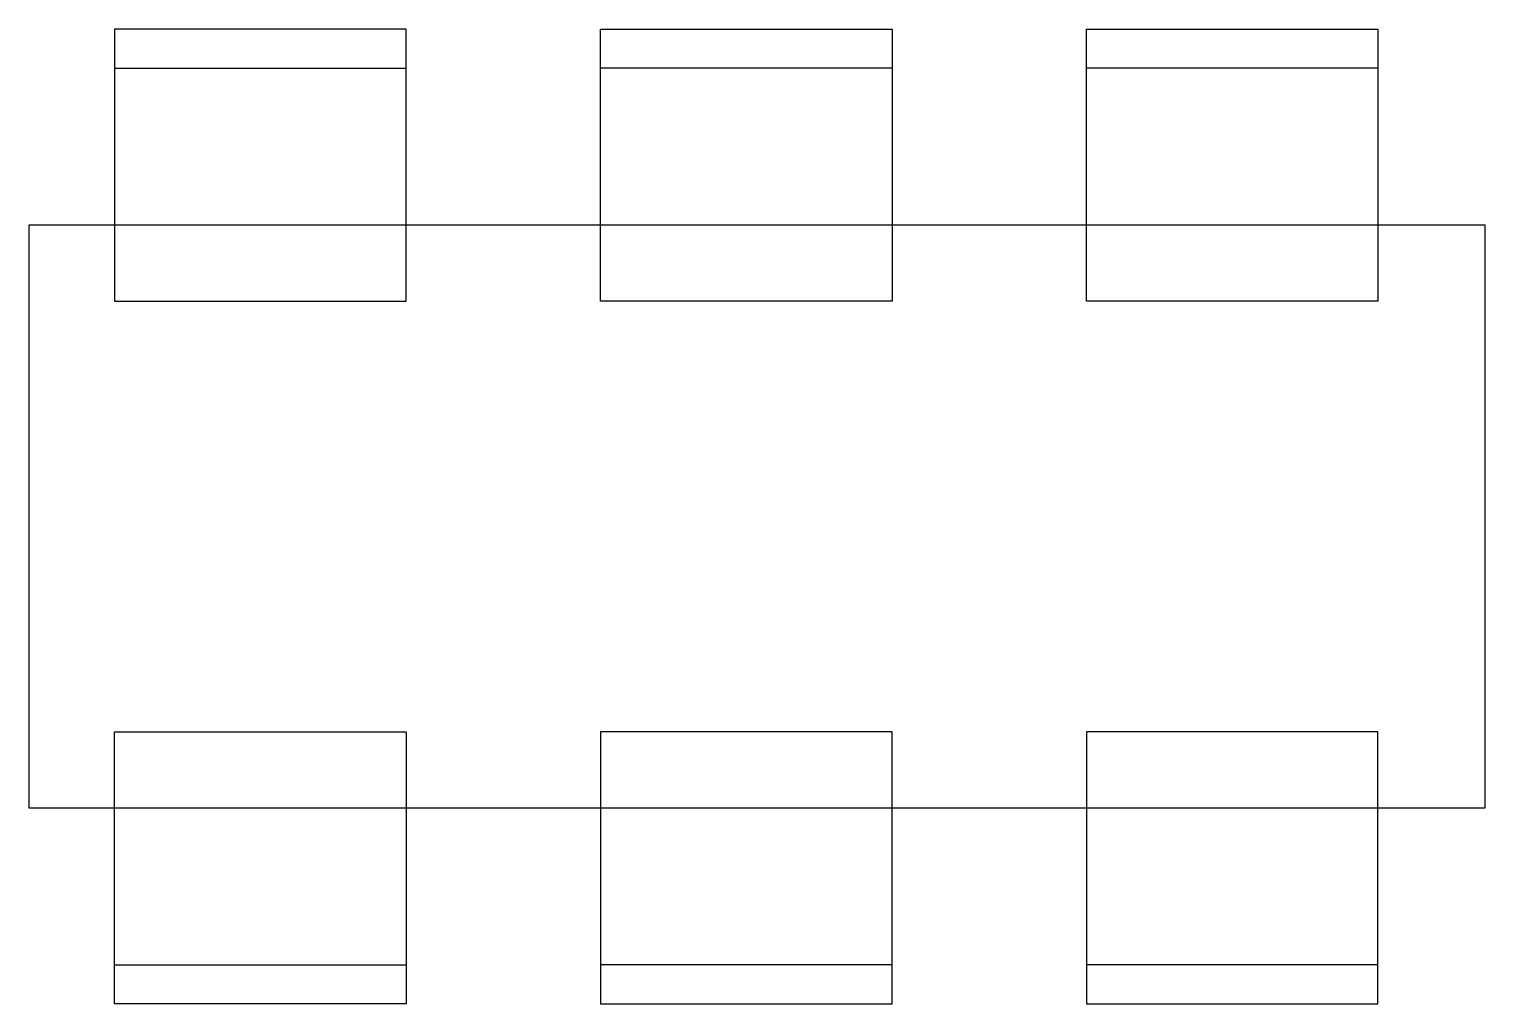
# Model space of a CAD drawing. Extents: x -132 to 58, y 1146 to 1273.
import ezdxf

# ---------------------------------------------------------------- set-up
doc = ezdxf.new("R2010")
doc.units = 0
doc.header["$LTSCALE"] = 30
doc.header["$MEASUREMENT"] = 0
doc.layers.get('0').update_dxf_attribs({"linetype": 'CONTINUOUS'})

msp = doc.modelspace()

# ---------------------------------------------------------------- linework, layer by layer
at = {"linetype": 'Continuous'}
for p, q in [((-82.94, 1273), (-120.92, 1273)), ((-120.92, 1273), (-120.92, 1237.55)), ((-82.94, 1237.55), (-82.94, 1273)), ((-57.63, 1273), (-19.65, 1273)), ((-57.63, 1237.55), (-57.63, 1273)), ((-19.65, 1273), (-19.65, 1237.55)), ((5.66, 1273), (43.64, 1273)), ((5.66, 1237.55), (5.66, 1273)), ((43.64, 1273), (43.64, 1237.55)), ((-120.92, 1267.93), (-82.94, 1267.93)), ((-19.65, 1267.93), (-57.63, 1267.93)), ((43.64, 1267.93), (5.66, 1267.93)), ((-132.05, 1247.49), (57.57, 1247.49)), ((-132.05, 1171.54), (-132.05, 1247.49)), ((57.57, 1247.49), (57.57, 1171.54)), ((-120.92, 1237.55), (-82.94, 1237.55)), ((-19.65, 1237.55), (-57.63, 1237.55)), ((43.64, 1237.55), (5.66, 1237.55)), ((-120.92, 1181.48), (-82.94, 1181.48)), ((-120.92, 1146.04), (-120.92, 1181.48)), ((-82.94, 1181.48), (-82.94, 1146.04)), ((-19.65, 1181.48), (-57.63, 1181.48)), ((-57.63, 1181.48), (-57.63, 1146.04)), ((-19.65, 1146.04), (-19.65, 1181.48)), ((43.64, 1181.48), (5.66, 1181.48)), ((5.66, 1181.48), (5.66, 1146.04)), ((43.64, 1146.04), (43.64, 1181.48)), ((57.57, 1171.54), (-132.05, 1171.54)), ((-120.92, 1151.1), (-82.94, 1151.1)), ((-19.65, 1151.1), (-57.63, 1151.1)), ((43.64, 1151.1), (5.66, 1151.1)), ((-82.94, 1146.04), (-120.92, 1146.04)), ((-57.63, 1146.04), (-19.65, 1146.04)), ((5.66, 1146.04), (43.64, 1146.04))]:
    msp.add_line(p, q, dxfattribs=at)

doc.saveas('drawing.dxf')
